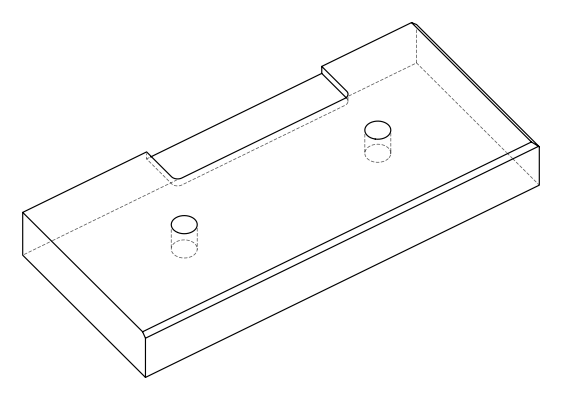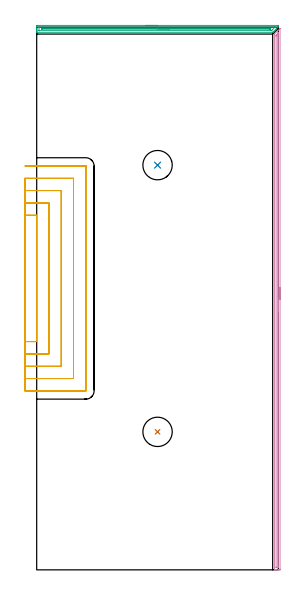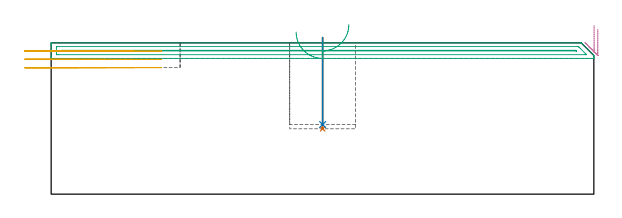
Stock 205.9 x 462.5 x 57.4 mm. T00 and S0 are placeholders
(PLAN: 5 operations, 2 tool changes, 26.6 min)
(1 INDEXABLE_INSERT_DRILL_BLIND_HOLE_FROM_SOLID | STEP1POCKET | UGT0302_004 | 0.14 min | 15981 mm3)
(2 INDEXABLE_INSERT_DRILL_BLIND_HOLE_FROM_SOLID_1 | STEP1POCKET_1 | UGT0302_004 | 0.13 min | 15197 mm3)
(3 AREA_MILL | FG_CHAMFER_SURFACE | UGT0205_001 | 5.04 min | 3585 mm3)
(4 AREA_MILL_1 | FG_CHAMFER_SURFACE_1 | UGT0205_001 | 7.53 min | 5278 mm3)
(5 MILL_SLOT | SLOT_PARTIAL_RECTANGULAR | UGT0201_103 | Follow Part, ap 3.5, ae 75% | 13.74 min | 94362 mm3)
(TOOL UGT0302_004 | Indexable Insert Drill 25mm | D25 PA180 FL50 Z2)
(TOOL UGT0205_001 | Chamfer Mill 20 x 3 x 45 deg. | D20 FL50 Z2)
(TOOL UGT0201_103 | End Mill 14 mm | D14 FL19 Z2)
(OP 1 INDEXABLE_INSERT_DRILL_BLIND_HOLE_FROM_SOLID)
G17 G21 G94 G90
T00 M6
G54
G17 G0 G90 X103. Y117.6 S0 M3
G43 Z67.4 H0
G94 G81 G98 Z24.8 F250. R59.4
G80
M5
M2
(OP 2 INDEXABLE_INSERT_DRILL_BLIND_HOLE_FROM_SOLID_1)
G17 G21 G94 G90
T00 M6
G54
G17 G0 G90 X103. Y344.9 S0 M3
G43 Z67.4 H0
G94 G81 G98 Z26.4 F250. R59.4
G80
M5
M2
(OP 3 AREA_MILL)
G17 G21 G94 G90
T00 M6
G54
G17 G0 G90 X92.95 Y464. S1061 M3
G43 Z67.4 H0
Z61.5
G94 G1 X92.988 Z60.628 F250.
X93.102 Z59.763
X93.291 Z58.912
X93.553 Z58.08
X93.887 Z57.274
X94.29 Z56.5
X94.758 Z55.764
X95.29 Z55.072
X95.879 Z54.429
X96.522 Z53.84
X97.214 Z53.308
X97.95 Z52.84
X98.724 Z52.437
X99.53 Z52.103
X100.362 Z51.841
X101.214 Z51.652
X102.078 Z51.538
X102.95 Z51.5
X205.724
X205.864 Y463.995 Z51.505
X205.89 Y463.993 Z51.506
X205.9 Y463.854 Z51.645
Y463.483 Z52.017
X205.896 Y462.917 Z52.58
X205.89 Y462.892 Z52.604
X205.796 Y462.796 Z52.702
X205.724 Y462.723 Z52.775
X201.256 Y458.256 Z57.244
X201.107 Y458.105 Z57.39
X200.809 Y458.1 Z57.4
X0.176
X0.01 Y458.102 Z57.388
X0.003 Y458.228 Z57.264
X0. Y458.361 Z57.139
Y458.617 Z56.883
Y459.304 Z56.19
Y460.521 Z54.976
Y461.05 Z54.444
Y463.404 Z52.092
X0.004 Y463.669 Z51.828
X0.01 Y463.993 Z51.504
X0.287 Y463.997 Z51.501
X0.623 Y464. Z51.5
X102.95
Y462.586 Z52.914
X202.596 Y462.585 Z52.915
X202.814 Y462.583 Z52.917
X203.057 Y462.579 Z52.921
X203.111 Y462.571 Z52.929
X203.074 Y462.53 Z52.97
X203.022 Y462.474 Z53.026
X202.975 Y462.426 Z53.074
X202.784 Y462.233 Z53.267
X200.768 Y460.217 Z55.283
X200.326 Y459.776 Z55.724
X200.188 Y459.641 Z55.859
X200.075 Y459.534 Z55.966
X200.058 Y459.521 Z55.979
X200.041 Y459.518 Z55.982
X200. Y459.516 Z55.984
X199.915 Y459.515 Z55.985
X199.7 Y459.514 Z55.986
X2.195 Y459.515 Z55.985
X2.056 Y459.516 Z55.984
X2.022 Y459.518 Z55.982
X2.012 Y459.521 Z55.979
X2.008 Y459.528 Z55.972
X2.004 Y459.558 Z55.942
X2.001 Y459.704 Z55.796
Y462.323 Z53.177
X2.005 Y462.457 Z53.043
X2.01 Y462.563 Z52.937
X2.015 Y462.58 Z52.92
X2.03 Y462.582 Z52.918
X2.071 Y462.583 Z52.917
X2.41 Y462.585 Z52.915
X2.625 Y462.586 Z52.914
X102.95
Y461.172 Z54.328
X199.146 Y461.171 Z54.329
X199.229 Y461.169 Z54.331
X199.256 Y461.167 Z54.333
X199.257
X199.25 Y461.155 Z54.345
X199.212 Y461.113 Z54.387
X199.149 Y461.05 Z54.45
X199.083 Y460.99 Z54.51
X199.021 Y460.935 Z54.565
X198.251 Y460.929 Z54.571
X198.128
X5.091
X4.321
X4.198 Y460.931 Z54.569
X4.074 Y460.936 Z54.564
X4.009 Y460.941 Z54.559
X4.006 Y460.986 Z54.514
X4.005 Y461.05 Z54.45
X4.008 Y461.146 Z54.354
X4.01 Y461.164 Z54.336
X4.033 Y461.167 Z54.333
X4.075 Y461.17 Z54.33
X4.198 Y461.171 Z54.329
X102.95 Y461.172 Z54.328
X103.822 Z54.366
X104.686 Z54.48
X105.538 Z54.669
X106.37 Z54.931
X107.176 Z55.265
X107.95 Z55.668
X108.686 Z56.137
X109.378 Z56.668
X110.021 Z57.257
X110.61 Z57.901
X111.142 Z58.593
X111.61 Z59.328
X112.013 Z60.102
X112.347 Z60.908
X112.609 Z61.74
X112.798 Z62.592
X112.912 Z63.457
X112.95 Z64.328
G0 Z67.4
M5
M2
(OP 4 AREA_MILL_1)
G17 G21 G94 G90
T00 M6
G54
G17 G0 G90 X207.4 Y240.7 S1061 M3
G43 Z67.4 H0
Z62.6
G94 G1 Y240.662 Z61.728 F250.
Y240.548 Z60.864
Y240.359 Z60.012
Y240.097 Z59.18
Y239.763 Z58.374
Y239.36 Z57.6
Y238.892 Z56.864
Y238.36 Z56.172
Y237.771 Z55.529
Y237.128 Z54.94
Y236.436 Z54.409
Y235.7 Z53.94
Y234.926 Z53.537
Y234.12 Z53.203
Y233.288 Z52.941
Y232.436 Z52.752
Y231.572 Z52.638
Y230.7 Z52.6
X207.399 Y0.62 Z52.601
X207.393 Y0.013 Z52.603
X207.391 Y0.007 Z52.605
X206.786 Y0. Z53.209
X206.513 Z53.482
X205.893 Z54.102
X204.454 Z55.543
X204.107 Z55.888
X203.413 Z56.586
X203.077 Z56.923
X202.665 Z57.326
X202.608 Z57.382
X202.603 Y0.007 Z57.388
X202.6 Y0.174 Z57.4
Y456.312
X202.604 Y456.595 Z57.39
X202.732 Y456.732 Z57.268
X207.077 Y461.077 Z52.922
X207.233 Y461.234 Z52.764
X207.379 Y461.375 Z52.619
X207.394 Y461.383 Z52.603
X207.399 Y461.375 Z52.599
X207.4 Y230.7 Z52.6
X205.986 Z54.014
X205.985 Y2.315 Z54.015
X205.984 Y2.222 Z54.016
X205.979 Y2.037 Z54.021
X205.976 Y2.008 Z54.024
X205.968 Y2.006 Z54.032
X205.944 Y2.003 Z54.056
X205.893 Y2.001 Z54.107
X204.513 Z55.487
X204.107 Y2.006 Z55.893
X204.05 Y2.01 Z55.95
X204.021 Y2.015 Z55.979
X204.015 Y2.407 Z55.985
X204.014 Y454.618 Z55.986
X204.019 Y455.419 Z55.981
X204.02 Y455.505 Z55.98
X204.034 Y455.572 Z55.966
X204.107 Y455.65 Z55.893
X204.435 Y455.983 Z55.565
X204.762 Y456.312 Z55.238
X205.774 Y457.325 Z54.226
X205.893 Y457.443 Z54.107
X205.934 Y457.481 Z54.066
X205.966 Y457.509 Z54.034
X205.979 Y457.519 Z54.021
X205.98 Y457.483 Z54.02
X205.984 Y457.298 Z54.016
X205.985 Y457.206 Z54.015
X205.986 Y457.113 Z54.014
Y230.7
Y229.828 Z54.052
Y228.964 Z54.166
Y228.112 Z54.355
Y227.28 Z54.617
Y226.474 Z54.951
Y225.7 Z55.354
Y224.964 Z55.823
Y224.272 Z56.354
Y223.629 Z56.943
Y223.04 Z57.586
Y222.508 Z58.278
Y222.04 Z59.014
Y221.637 Z59.788
Y221.303 Z60.594
Y221.041 Z61.426
Y220.852 Z62.278
Y220.738 Z63.143
Y220.7 Z64.014
G0 Z67.4
M5
M2
(OP 5 MILL_SLOT)
G17 G21 G94 G90
T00 M6
G54
G17 G0 G90 X-10. Y194.5 S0 M3
G43 Z67.4 H0
Z54.267
G94 G1 X-7. F250.
X-0.1 F500.
Y302.2
X-7.
X-10. F250.
Y184.
X-7.
X10.4 F500.
Y312.7
X-7.
X-10. F250.
Y173.5
X-7.
X20.9 F500.
Y323.2
X-7.
X-10. F250.
Y163.
X-7.
X31.4 F500.
Y333.7
X-7.
X-10. F250.
Y152.5
X-7.
X41.8 F500.
X41.855 Y152.505
X41.895 Y152.545
X41.9 Y152.6
Y344.1
X41.895 Y344.155
X41.855 Y344.195
X41.8 Y344.2
X-7.
X-10. F250.
G0 Y194.5 Z51.133
G1 X-7.
X-0.1 F500.
Y302.2
X-7.
X-10. F250.
Y184.
X-7.
X10.4 F500.
Y312.7
X-7.
X-10. F250.
Y173.5
X-7.
X20.9 F500.
Y323.2
X-7.
X-10. F250.
Y163.
X-7.
X31.4 F500.
Y333.7
X-7.
X-10. F250.
Y152.5
X-7.
X41.8 F500.
X41.855 Y152.505
X41.895 Y152.545
X41.9 Y152.6
Y344.1
X41.895 Y344.155
X41.855 Y344.195
X41.8 Y344.2
X-7.
X-10. F250.
G0 Y194.5 Z48.
G1 X-7.
X-0.1 F500.
Y302.2
X-7.
X-10. F250.
Y184.
X-7.
X10.4 F500.
Y312.7
X-7.
X-10. F250.
Y173.5
X-7.
X20.9 F500.
Y323.2
X-7.
X-10. F250.
Y163.
X-7.
X31.4 F500.
Y333.7
X-7.
X-10. F250.
Y152.5
X-7.
X41.8 F500.
X41.855 Y152.505
X41.895 Y152.545
X41.9 Y152.6
Y344.1
X41.895 Y344.155
X41.855 Y344.195
X41.8 Y344.2
X-7.
X-10. F250.
G0 Z67.4
M5
M2
